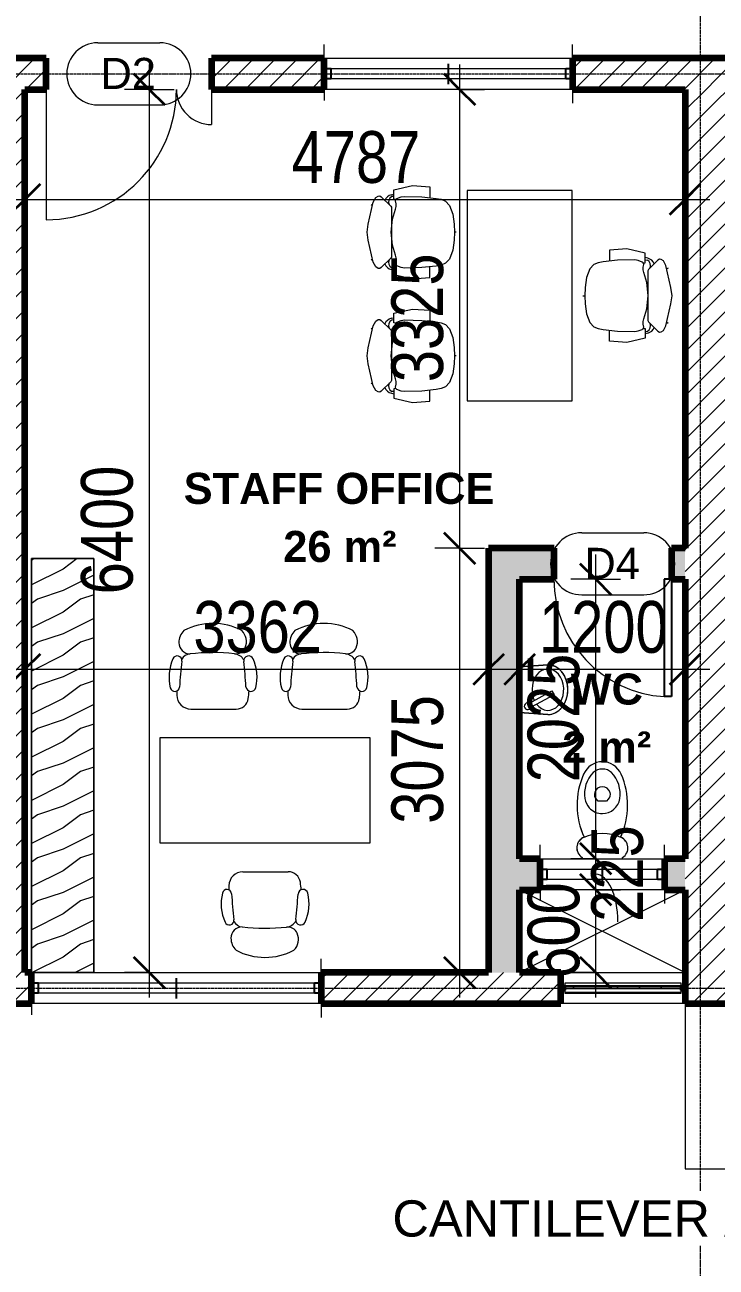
# Model space of a CAD drawing. Header units: millimetres. Extents: x -35190 to 411743, y -233114 to 23872.
# Drawn here: x -5588 to -576, y -10775 to -1773 of the extents above; entities that cross this region are included whole.
import ezdxf

# ---------------------------------------------------------------- set-up
doc = ezdxf.new("R2010")
doc.units = ezdxf.units.MM
for name, pattern in [('Dash', [6.35, 3.175, -3.175]), ('Grid Line', [22.225, 12.7, -3.175, 3.175, -3.175]), ('Hidden', [7.14375, 4.7625, -2.38125])]:
    doc.linetypes.add(name, pattern=pattern)
for name, color, linetype, lineweight in [('A-ANNO-DIMS', 211, 'Continuous', 9), ('A-ANNO-DIMS-75', 211, 'Continuous', 9), ('A-AREA-IDEN', 2, 'Continuous', 9), ('A-DETL-GENF', 92, 'Continuous', 18), ('A-DETL-HDLN', 90, 'Dash', 18), ('A-DETL-THIN', 151, 'Continuous', 18), ('A-DOOR', 31, 'Continuous', 18), ('A-DOOR-IDEN', 31, 'Continuous', 9), ('A-GENM', 13, 'Continuous', 18), ('A-GLAZ', 151, 'Continuous', 18), ('A-GLAZ-CURT', 52, 'Continuous', 18), ('A-GLAZ-CWMG', 51, 'Continuous', 18), ('A-WALL', 113, 'Continuous', 18), ('A-WALL-PATT', 111, 'Continuous', 18), ('G-ANNO-TEXT', 231, 'Continuous', 9), ('I-FURN', 30, 'Continuous', 18), ('P-SANR-FIXT', 6, 'Continuous', 18), ('S-GRID', 1, 'Continuous', 9)]:
    doc.layers.add(name, color=color, linetype=linetype, lineweight=lineweight)
doc.styles.add('Arial_10', font='arial.ttf', dxfattribs={"height": 225})
doc.styles.add('Arial_3', font='arial.ttf', dxfattribs={"width": 0.8, "height": 375})
doc.styles.add('Arial_7', font='arial.ttf', dxfattribs={"height": 262.5})
doc.styles.add('Arial_B', font='arialbd.ttf', dxfattribs={"height": 225})
doc.dimstyles.new('main_4_5mm', dxfattribs={"dimscale": 304.8, "dimtxt": 382.597275, "dimasz": 0.738189, "dimexe": 0.590551, "dimexo": 0.0625, "dimgap": 0.024606, "dimtad": 1, "dimdec": 0, "dimzin": 0, "dimdsep": 46, "dimtxsty": 'Arial_3', "dimblk1": 'OBLIQUE', "dimblk2": 'OBLIQUE', "dimsah": 1, "dimcen": 0.09, "dimdle": 0.590551, "dimazin": 0, "dimtfac": 1, "dimtdec": 4, "dimtix": 1, "dimtmove": 0, "dimatfit": 3, "dimfxl": 0.590551, "dimfxlon": 1, "dimtvp": 1, "dimtolj": 1, "dimtzin": 0, "dimarcsym": 2})
doc.dimstyles.new('main_4_5mm_1', dxfattribs={"dimscale": 304.8, "dimtxt": 382.597275, "dimasz": 0.738189, "dimexe": 0.590551, "dimexo": 0.0625, "dimgap": 0.024606, "dimtad": 1, "dimdec": 0, "dimzin": 0, "dimdsep": 46, "dimtxsty": 'Arial_3', "dimblk1": 'OBLIQUE', "dimblk2": 'OBLIQUE', "dimsah": 1, "dimcen": 0.09, "dimdle": 0.590551, "dimazin": 0, "dimtfac": 1, "dimtdec": 4, "dimtix": 1, "dimtmove": 1, "dimatfit": 3, "dimfxl": 0.590551, "dimfxlon": 1, "dimtvp": 1, "dimtolj": 1, "dimtzin": 0, "dimarcsym": 2})
doc.dimstyles.new('main_4_5mm_2', dxfattribs={"dimscale": 304.8, "dimtxt": 382.597275, "dimasz": 0.738189, "dimexe": 0.590551, "dimexo": 0.0625, "dimgap": 0.024606, "dimtad": 1, "dimdec": 0, "dimzin": 0, "dimdsep": 46, "dimtxsty": 'Arial_3', "dimblk1": 'OBLIQUE', "dimblk2": 'OBLIQUE', "dimsah": 1, "dimcen": 0.09, "dimdle": 0.590551, "dimazin": 0, "dimtfac": 1, "dimtdec": 4, "dimtix": 1, "dimtmove": 0, "dimatfit": 3, "dimfxl": 0.590551, "dimfxlon": 1, "dimtvp": 1, "dimtolj": 1, "dimtzin": 0, "dimarcsym": 2})
pattern_1 = [(45, (0, 0), (-79.5495, 79.5495), [])]

# ---------------------------------------------------------------- blocks, each defined once
blk = doc.blocks.new('Double - Offset 1 - 1200 x 2100mm Sgl Swing-501791-GROUND FLOOR')
at = {"layer": 'A-DOOR'}
for p, q in [((834, 112.5), (834, 1057)), ((-366, 112.5), (-366, 368))]:
    blk.add_line(p, q, dxfattribs=at)
for centre, radius, start, end in [((834, 112.5), 944.5, 90, 180), ((-366, 112.5), 255.5, 360, 90)]:
    blk.add_arc(centre, radius, start, end, dxfattribs=at)
blk = doc.blocks.new('Sliding - 2L - SL1_8 X 1_5-424376-GROUND FLOOR')
at = {"layer": 'A-GLAZ'}
for p, q in [((-573.8, 112.5), (-573.8, 212.5)), ((1226.2, 112.5), (1226.2, 212.5)), ((1176.2, 35), (-523.8, 35)), ((-523.8, -35), (1176.2, -35)), ((-573.8, -112.5), (-573.8, -192.5)), ((1226.2, -112.5), (1226.2, -212.5))]:
    blk.add_line(p, q, dxfattribs=at)
at = {"layer": 'A-GLAZ', "lineweight": 25}
for p, q in [((-523.8, 35), (-573.8, 35)), ((-523.8, -35), (-523.8, 35)), ((326.2, -75), (326.2, 72.5)), ((1226.2, 35), (1176.2, 35)), ((1176.2, -35), (1176.2, 35)), ((-573.8, -35), (-523.8, -35)), ((1176.2, -35), (1226.2, -35))]:
    blk.add_line(p, q, dxfattribs=at)
blk = doc.blocks.new('Sliding - 2L - SL2_1 X 1_8-V2-GROUND FLOOR')
at = {"layer": 'A-GLAZ'}
for p, q in [((1376.2, 112.5), (1376.2, 212.5)), ((1326.2, 35), (-673.8, 35)), ((-673.8, -35), (1326.2, -35)), ((-723.8, -112.5), (-723.8, -192.5)), ((1376.2, -112.5), (1376.2, -212.5))]:
    blk.add_line(p, q, dxfattribs=at)
at = {"layer": 'A-GLAZ', "lineweight": 25}
for p, q in [((-673.8, 35), (-723.8, 35)), ((-673.8, -35), (-673.8, 35)), ((326.2, -75), (326.2, 72.5)), ((1376.2, 35), (1326.2, 35)), ((1326.2, -35), (1326.2, 35)), ((-723.8, -35), (-673.8, -35)), ((1326.2, -35), (1376.2, -35))]:
    blk.add_line(p, q, dxfattribs=at)
blk = doc.blocks.new('WC Dis w Cistern _7_ - 540 x 360mm-515151-GROUND FLOOR')
at = {"layer": 'P-SANR-FIXT'}
for p, q in [((-146.9, 0), (-146.9, -8.9)), ((-146.9, 0), (-146.9, -8.9)), ((146.9, -8.9), (146.9, 0)), ((146.9, -8.9), (146.9, 0)), ((-43.1, -430.6), (-30.8, -418.2)), ((-30.8, -418.2), (30.8, -418.2)), ((30.8, -418.2), (43.1, -430.6))]:
    blk.add_line(p, q, dxfattribs=at)
for centre, radius, start, end in [((-102.8, -78.7), 82.5, 122.27446, 248.81924), ((-102.8, -78.7), 82.5, 122.27446, 246.87823), ((102.8, -78.7), 82.5, 291.18076, 57.72554), ((102.8, -78.7), 82.5, 293.12177, 57.72554), ((375, -388.2), 558.4, 155.35449, 203.79689), ((375, -388.2), 558.4, 155.39027, 203.79689), ((0, 162.1), 344.3, 246.87823, 293.12177), ((-375, -388.2), 558.4, 336.20311, 24.64551), ((-375, -388.2), 558.4, 336.20311, 24.60973), ((0, -455.9), 128.2, 89.99847, 170.90608), ((0, -455.9), 128.2, 42.44528, 90.00153), ((90.5, -470.4), 219.9, 170.90608, 224.39736), ((-7.8, -465.9), 50, 135, 197.18646), ((7.8, -465.9), 50, 342.81705, 45), ((-90.5, -470.4), 219.9, 315.60264, 9.09392), ((0, -455.9), 128.2, 9.09392, 42.44528), ((0, -463.5), 58.1, 197.18646, 342.81705), ((1.4, -553), 150, 203.79689, 269.46886), ((1.4, -553), 150, 203.79689, 269.46886), ((-8.3, -567.1), 81.6, 224.39736, 275.83548), ((-1.4, -553), 150, 270.53114, 336.20311), ((-1.4, -553), 150, 270.53114, 336.20311), ((8.3, -567.1), 81.6, 264.16452, 315.60264)]:
    blk.add_arc(centre, radius, start, end, dxfattribs=at)
blk = doc.blocks.new('Basin - Small - Basin - Small-546006-GROUND FLOOR')
at = {"layer": 'P-SANR-FIXT'}
for p, q in [((-180, 205), (-165, 0)), ((-165, 0), (-180, 205)), ((7.1, 233.3), (37.7, 250.3)), ((97.3, 70.6), (7.1, 233.3)), ((37.7, 250.3), (126.8, 83)), ((165, 0), (180, 205)), ((180, 205), (165, 0))]:
    blk.add_line(p, q, dxfattribs=at)
for start, end in [(28, 208), (208, 28)]:
    blk.add_arc((119.5, 59), 25, start, end, dxfattribs=at)
for major_axis, ratio, start_param, end_param in [((-180, 0), 0.805556, 3.141593, 6.283185), ((150, 0), 0.766667, 5.476019, 11.537553)]:
    blk.add_ellipse((0, 205), major_axis=major_axis, ratio=ratio, start_param=start_param, end_param=end_param, dxfattribs=at)
blk.add_open_spline([(180, 205), (180, 210.5), (179.2, 221.4), (175.9, 237.3), (171.2, 250.4), (166.4, 260.6), (162.3, 267.9), (157.6, 275.1), (152.5, 282.2), (146.8, 289), (140.8, 295.5), (134.3, 301.6), (127.3, 307.6), (120, 313.2), (112.3, 318.4), (104.3, 323.3), (95.8, 327.8), (87.1, 332), (78.1, 335.7), (69, 339), (59.5, 341.9), (49.8, 344.4), (40.1, 346.4), (30.2, 348), (20.2, 349.2), (10.1, 349.8), (0, 350.1), (-10.1, 349.8), (-20.2, 349.2), (-30.2, 348), (-41.7, 346.2), (-54.7, 343.3), (-69, 339.1), (-82.7, 334), (-95.9, 327.9), (-108.4, 321), (-120, 313.3), (-131, 304.7), (-140.9, 295.5), (-149.8, 285.7), (-157.8, 275.2), (-164.5, 264.3), (-170.1, 252.9), (-174.5, 241.2), (-178.7, 225.5), (-180, 213.3), (-180, 205)], degree=3, knots=[0, 0, 0, 0, 0.035714, 0.071429, 0.107143, 0.125, 0.142857, 0.160714, 0.178571, 0.196429, 0.214286, 0.232143, 0.25, 0.267857, 0.285714, 0.303571, 0.321429, 0.339286, 0.357143, 0.375, 0.392857, 0.410714, 0.428571, 0.446429, 0.464286, 0.482143, 0.5, 0.517857, 0.535714, 0.553571, 0.571429, 0.598214, 0.625, 0.651786, 0.678571, 0.705357, 0.732143, 0.758929, 0.785714, 0.8125, 0.839286, 0.866071, 0.892857, 0.919643, 0.946429, 1, 1, 1, 1], dxfattribs=at)
blk = doc.blocks.new('Steelcase Turnstone - A La Carte - Seating - Task Chair - Modified Round Back-554156-GROUND FLOOR')
at = {"layer": 'I-FURN'}
blk.add_line((160.9, 9.5), (-167.8, 9.5), dxfattribs=at)
for centre, radius, start, end in [((-131, 498.9), 111, 134.66463, 203.63089), ((1, 177.6), 451.9, 62.31577, 117.68423), ((125.9, 490.6), 121.9, 360, 45.71904), ((-164, 484.5), 75, 203.63089, 276.36911), ((166.5, 490.6), 81.3, 270, 360), ((12.8, 240.6), 331.6, 156.40012, 193.17067), ((-258.2, 358.9), 36, 353.25983, 156.40012), ((-145.8, 321.6), 88.9, 96.36911, 150.17907), ((2.4, -1005.8), 1424.6, 83.38651, 96.36911), ((157, 327.3), 82.5, 31.59857, 83.38651), ((259.7, 361), 33.8, 23.84922, 186.92811), ((-12.8, 240.6), 331.6, 346.54131, 23.84922), ((2857.8, -9.3), 3101.7, 173.25983, 176.66454), ((-2893.1, -22.1), 3142.2, 3.48976, 6.92811), ((-274.9, 173.3), 36.2, 193.17067, 356.66454), ((315.7, 170.1), 577.7, 183.01685, 188.43094), ((160.9, 111.1), 101.6, 270, 359.91362), ((276.9, 171.2), 33.7, 183.48976, 346.54131), ((-922.3, 112.8), 1184.9, 359.91362, 1.35994), ((-167.8, 98.4), 88.9, 188.43094, 270)]:
    blk.add_arc(centre, radius, start, end, dxfattribs=at)
blk = doc.blocks.new('HermanMiller_Seating_Aeron_WorkChair_9870 - Armpad_PostureFit_Graphite-563193-GROUND FLOOR')
at = {"layer": 'A-GENM'}
for p, q in [((-58.3, 297.5), (-217.5, 260.6)), ((-200.5, 276), (-193.4, 266.2)), ((0, 305.6), (-58.3, 297.5)), ((58.3, 297.5), (0, 305.6)), ((217.5, 260.6), (58.3, 297.5)), ((200.5, 276), (193.4, 266.2)), ((-262.1, 226.1), (-263.5, 214.3)), ((-263.5, 214.3), (-256.4, 203.2)), ((-251.5, 242.1), (-262.1, 226.1)), ((-256.4, 203.2), (-188.8, 133.9)), ((-217.5, 260.6), (-251.5, 242.1)), ((188.8, 133.9), (256.4, 203.2)), ((251.5, 242.1), (217.5, 260.6)), ((262.1, 226.1), (251.5, 242.1)), ((256.4, 203.2), (263.5, 214.3)), ((263.5, 214.3), (262.1, 226.1)), ((-237.3, 96.8), (-243.9, 89.3)), ((-227, 100), (-237.3, 96.8)), ((-205.6, 96), (-227, 100)), ((-186.5, 95.2), (-205.6, 96)), ((-188.8, 133.9), (-180.5, 129.4)), ((-167.5, 100), (-186.5, 95.2)), ((-180.5, 129.4), (180.5, 129.4)), ((-94.5, 122.2), (-167.5, 100)), ((0, 131.8), (-94.5, 122.2)), ((-94, 129.4), (-89.2, 122.8)), ((94.5, 122.2), (0, 131.8)), ((94, 129.4), (89.2, 122.8)), ((167.5, 100), (94.5, 122.2)), ((186.5, 95.2), (167.5, 100)), ((180.5, 129.4), (188.8, 133.9)), ((205.6, 96), (186.5, 95.2)), ((227, 100), (205.6, 96)), ((237.3, 96.8), (227, 100)), ((243.9, 89.3), (237.3, 96.8)), ((-255.6, 59.3), (-259.6, 35.7)), ((-259.6, 35.7), (-256.4, -91.3)), ((-243.9, 89.3), (-255.6, 59.3)), ((255.6, 59.3), (243.9, 89.3)), ((259.6, 35.7), (255.6, 59.3)), ((256.4, -91.3), (259.6, 35.7)), ((-256.4, -91.3), (-245.3, -194.5)), ((245.3, -194.5), (256.4, -91.3)), ((-245.3, -194.5), (-238.1, -231)), ((-238.1, -231), (-225.4, -262.7)), ((-225.4, -262.7), (-194.5, -291.3)), ((194.5, -291.3), (225.4, -262.7)), ((225.4, -262.7), (238.1, -231)), ((238.1, -231), (245.3, -194.5)), ((-194.5, -291.3), (-131, -315)), ((-131, -315), (-58.7, -325.4)), ((-58.7, -325.4), (0, -327.8)), ((0, -327.8), (58.7, -325.4)), ((0, -341.2), (0, -327.8)), ((58.7, -325.4), (131, -315)), ((131, -315), (194.5, -291.3))]:
    blk.add_line(p, q, dxfattribs=at)
at = {"layer": 'I-FURN'}
for p, q in [((-307.4, 111.1), (-338.2, -22.6)), ((-275.7, 111.1), (-307.4, 111.1)), ((-271.1, 129.3), (-275.7, 111.1)), ((-259.3, 111.1), (-275.7, 111.1)), ((-259.3, 111.1), (-258.3, 127.5)), ((-238.9, 111.1), (-259.3, 111.1)), ((-236.7, 97), (-238.9, 111.1)), ((236.7, 97), (238.9, 111.1)), ((238.9, 111.1), (259.3, 111.1)), ((259.3, 111.1), (258.3, 127.5)), ((259.3, 111.1), (275.7, 111.1)), ((271.1, 129.3), (275.7, 111.1)), ((275.7, 111.1), (307.4, 111.1)), ((307.4, 111.1), (338.2, -22.6)), ((-338.2, -22.6), (-329.3, -149.3)), ((338.2, -22.6), (329.3, -149.3)), ((-329.3, -149.3), (-250.1, -149.3)), ((329.3, -149.3), (250.1, -149.3))]:
    blk.add_line(p, q, dxfattribs=at)
for centre, radius, start, end in [((-204.1, 112.5), 69.2, 112.21227, 165.8955), ((-218.6, 103), 46.6, 66.03227, 148.26524), ((218.6, 103), 46.6, 31.73476, 113.96773), ((204.1, 112.5), 69.2, 14.1045, 67.78773)]:
    blk.add_arc(centre, radius, start, end, dxfattribs=at)
blk = doc.blocks.new('M_Desk - 1525 x 762mm-99774-GROUND FLOOR')
at = {"layer": 'I-FURN'}
for p, q in [((1524.5, 762), (-0.5, 762)), ((-0.5, 762), (-0.5, 0)), ((1524.5, 0), (1524.5, 762)), ((-0.5, 0), (1524.5, 0))]:
    blk.add_line(p, q, dxfattribs=at)
blk = doc.blocks.new('Steelcase Turnstone - A La Carte - Seating - Task Chair - Modified Round Back-563677-GROUND FLOOR')
at = {"layer": 'I-FURN'}
blk.add_line((160.9, -9.5), (-167.8, -9.5), dxfattribs=at)
for centre, radius, start, end in [((315.7, -170.1), 577.7, 171.56906, 176.98315), ((-167.8, -98.4), 88.9, 90, 171.56906), ((160.9, -111.1), 101.6, 0.08638, 90), ((12.8, -240.6), 331.6, 166.82933, 203.59988), ((-274.9, -173.3), 36.2, 3.33546, 166.82933), ((2857.8, 9.3), 3101.7, 183.33546, 186.74017), ((-2893.1, 22.1), 3142.2, 353.07189, 356.51024), ((276.9, -171.2), 33.7, 13.45869, 176.51024), ((-922.3, -112.8), 1184.9, 358.64006, 0.08638), ((-12.8, -240.6), 331.6, 336.15078, 13.45869), ((-258.2, -358.9), 36, 203.59988, 6.74017), ((259.7, -361), 33.8, 173.07189, 336.15078), ((-164, -484.5), 75, 83.63089, 156.36911), ((-145.8, -321.6), 88.9, 209.82093, 263.63089), ((2.4, 1005.8), 1424.6, 263.63089, 276.61349), ((157, -327.3), 82.5, 276.61349, 328.40143), ((166.5, -490.6), 81.3, 0, 90), ((-131, -498.9), 111, 156.36911, 225.33537), ((125.9, -490.6), 121.9, 314.28096, 0), ((1, -177.6), 451.9, 242.31577, 297.68423)]:
    blk.add_arc(centre, radius, start, end, dxfattribs=at)
blk = doc.blocks.new('HermanMiller_Seating_Aeron_WorkChair_9870 - Armpad_PostureFit_Graphite-563830-GROUND FLOOR')
at = {"layer": 'A-GENM'}
for p, q in [((-225.4, 262.7), (-194.5, 291.3)), ((-194.5, 291.3), (-131, 315)), ((-131, 315), (-58.7, 325.4)), ((-58.7, 325.4), (0, 327.8)), ((0, 341.2), (0, 327.8)), ((0, 327.8), (58.7, 325.4)), ((58.7, 325.4), (131, 315)), ((131, 315), (194.5, 291.3)), ((194.5, 291.3), (225.4, 262.7)), ((-256.4, 91.3), (-245.3, 194.5)), ((-245.3, 194.5), (-238.1, 231)), ((-238.1, 231), (-225.4, 262.7)), ((225.4, 262.7), (238.1, 231)), ((238.1, 231), (245.3, 194.5)), ((245.3, 194.5), (256.4, 91.3)), ((-259.6, -35.7), (-256.4, 91.3)), ((256.4, 91.3), (259.6, -35.7)), ((-255.6, -59.3), (-259.6, -35.7)), ((-243.9, -89.3), (-255.6, -59.3)), ((-237.3, -96.8), (-243.9, -89.3)), ((243.9, -89.3), (237.3, -96.8)), ((255.6, -59.3), (243.9, -89.3)), ((259.6, -35.7), (255.6, -59.3)), ((-256.4, -203.2), (-188.8, -133.9)), ((-227, -100), (-237.3, -96.8)), ((-205.6, -96), (-227, -100)), ((-186.5, -95.2), (-205.6, -96)), ((-188.8, -133.9), (-180.5, -129.4)), ((-167.5, -100), (-186.5, -95.2)), ((-180.5, -129.4), (180.5, -129.4)), ((-94.5, -122.2), (-167.5, -100)), ((0, -131.8), (-94.5, -122.2)), ((-94, -129.4), (-89.2, -122.8)), ((94.5, -122.2), (0, -131.8)), ((94, -129.4), (89.2, -122.8)), ((167.5, -100), (94.5, -122.2)), ((186.5, -95.2), (167.5, -100)), ((180.5, -129.4), (188.8, -133.9)), ((205.6, -96), (186.5, -95.2)), ((188.8, -133.9), (256.4, -203.2)), ((227, -100), (205.6, -96)), ((237.3, -96.8), (227, -100)), ((-263.5, -214.3), (-256.4, -203.2)), ((-262.1, -226.1), (-263.5, -214.3)), ((-251.5, -242.1), (-262.1, -226.1)), ((-217.5, -260.6), (-251.5, -242.1)), ((-58.3, -297.5), (-217.5, -260.6)), ((-200.5, -276), (-193.4, -266.2)), ((217.5, -260.6), (58.3, -297.5)), ((200.5, -276), (193.4, -266.2)), ((251.5, -242.1), (217.5, -260.6)), ((262.1, -226.1), (251.5, -242.1)), ((256.4, -203.2), (263.5, -214.3)), ((263.5, -214.3), (262.1, -226.1)), ((0, -305.6), (-58.3, -297.5)), ((58.3, -297.5), (0, -305.6))]:
    blk.add_line(p, q, dxfattribs=at)
at = {"layer": 'I-FURN'}
for p, q in [((-338.2, 22.6), (-329.3, 149.3)), ((-329.3, 149.3), (-250.1, 149.3)), ((329.3, 149.3), (250.1, 149.3)), ((338.2, 22.6), (329.3, 149.3)), ((-307.4, -111.1), (-338.2, 22.6)), ((307.4, -111.1), (338.2, 22.6)), ((-275.7, -111.1), (-307.4, -111.1)), ((-271.1, -129.3), (-275.7, -111.1)), ((-259.3, -111.1), (-275.7, -111.1)), ((-259.3, -111.1), (-258.3, -127.5)), ((-238.9, -111.1), (-259.3, -111.1)), ((-236.7, -97), (-238.9, -111.1)), ((236.7, -97), (238.9, -111.1)), ((238.9, -111.1), (259.3, -111.1)), ((259.3, -111.1), (258.3, -127.5)), ((259.3, -111.1), (275.7, -111.1)), ((271.1, -129.3), (275.7, -111.1)), ((275.7, -111.1), (307.4, -111.1))]:
    blk.add_line(p, q, dxfattribs=at)
for centre, radius, start, end in [((-204.1, -112.5), 69.2, 194.1045, 247.78773), ((-218.6, -103), 46.6, 211.73476, 293.96773), ((218.6, -103), 46.6, 246.03227, 328.26524), ((204.1, -112.5), 69.2, 292.21227, 345.8955)]:
    blk.add_arc(centre, radius, start, end, dxfattribs=at)
blk = doc.blocks.new('M_Single-Flush - 850 x 2100mm-V20-GROUND FLOOR')
at = {"layer": 'A-DOOR', "lineweight": 25}
for p, q in [((374, -112.5), (374, -962.7)), ((425, -112.5), (374, -112.5)), ((425, -112.5), (425, -962.7)), ((425, -962.7), (374, -962.7))]:
    blk.add_line(p, q, dxfattribs=at)
at = {"layer": 'A-DOOR'}
blk.add_arc((425, -112.5), 851.7, 180, 266.56703, dxfattribs=at)
blk = doc.blocks.new('grill panel - grill panel-695636-GROUND FLOOR')
at = {"layer": 'A-GLAZ-CURT'}
for p, q in [((-420, -32.3), (-420, -15)), ((-420, -39.4), (-420, -32.3)), ((420, -32.3), (-420, -32.3)), ((420, -39.4), (-420, -39.4)), ((420, -15), (420, -32.3)), ((420, -32.3), (420, -39.4))]:
    blk.add_line(p, q, dxfattribs=at)
blk = doc.blocks.new('grill panel - grill panel-V28-GROUND FLOOR')
at = {"layer": 'A-GLAZ-CURT'}
h = blk.add_hatch(dxfattribs=at)
h.set_pattern_fill('FP_21', color=256, style=0, pattern_type=2)
h.set_pattern_definition([(45, (1251.1, 8752.82), (-79.5495, 79.5495), [])])
h.paths.add_polyline_path([(420, 0.4), (420, 14.6), (-420, 14.6), (-420, 0.4), (298.3, 0.4)])
for p, q in [((-420, 15), (-420, 39.4)), ((-420, 39.4), (420, 39.4)), ((420, 39.4), (420, 15))]:
    blk.add_line(p, q, dxfattribs=at)
at = {"layer": 'A-GLAZ-CURT', "lineweight": 25}
for p, q in [((-420, 14.6), (-420, 0.4)), ((420, 14.6), (-420, 14.6)), ((-420, 0.4), (420, 0.4)), ((420, 0.4), (420, 14.6))]:
    blk.add_line(p, q, dxfattribs=at)
blk = doc.blocks.new('Rectangular Mullion - 30mm Square-V29-GROUND FLOOR')
at = {"layer": 'A-GLAZ-CWMG'}
h = blk.add_hatch(dxfattribs=at)
h.set_pattern_fill('FP_22', color=256, style=0, pattern_type=2)
h.set_pattern_definition([(315, (801.1, -8752.82), (79.5495, 79.5495), [])])
h.paths.add_polyline_path([(0, 15), (0, -15), (-30, -15), (-30, 15)])
at = {"layer": 'A-GLAZ-CWMG', "lineweight": 35}
for p, q in [((-30, 15), (0, 15)), ((-30, -14.6), (-30, 15)), ((0, 15), (0, -15)), ((0, -15), (-30, -15))]:
    blk.add_line(p, q, dxfattribs=at)
blk = doc.blocks.new('Rectangular Mullion - 30mm Square-V30-GROUND FLOOR')
at = {"layer": 'A-GLAZ-CWMG', "lineweight": 35}
for p, q in [((0, 15), (-30, 15)), ((-30, 15), (-30, -14.6)), ((0, -15), (0, 15)), ((-30, -15), (0, -15))]:
    blk.add_line(p, q, dxfattribs=at)
blk = doc.blocks.new('Sliding - 2L - SL_6-674563-GROUND FLOOR')
at = {"layer": 'A-GLAZ'}
for p, q in [((-123.8, 112.5), (-123.8, 212.5)), ((776.2, 112.5), (776.2, 212.5)), ((726.2, 35), (-73.8, 35)), ((-73.8, -35), (726.2, -35)), ((-123.8, -112.5), (-123.8, -192.5)), ((776.2, -112.5), (776.2, -212.5))]:
    blk.add_line(p, q, dxfattribs=at)
at = {"layer": 'A-GLAZ', "lineweight": 25}
for p, q in [((-73.8, 35), (-123.8, 35)), ((-73.8, -35), (-73.8, 35)), ((326.2, -75), (326.2, 72.5)), ((776.2, 35), (726.2, 35)), ((726.2, -35), (726.2, 35)), ((-123.8, -35), (-73.8, -35)), ((726.2, -35), (776.2, -35))]:
    blk.add_line(p, q, dxfattribs=at)
blk = doc.blocks.new('DIMBLOCK36-GROUND FLOOR')
at = {"layer": 'A-ANNO-DIMS-75', "transparency": 16777216}
for p, q in [((-5588.1, -3037.4), (-5588.1, -2857.4)), ((-801.1, -3037.4), (-801.1, -2857.4)), ((-5768.1, -3037.4), (-621.1, -3037.4)), ((-5588.1, -3037.4), (-5588.1, -3217.4)), ((-801.1, -3037.4), (-801.1, -3217.4))]:
    blk.add_line(p, q, dxfattribs=at)
at = {"layer": 'A-ANNO-DIMS-75', "lineweight": 35, "transparency": 16777216}
for p, q in [((-5588.1, -3037.4), (-5475.6, -2924.9)), ((-801.1, -3037.4), (-688.6, -2924.9)), ((-5588.1, -3037.4), (-5700.6, -3149.9)), ((-801.1, -3037.4), (-913.6, -3149.9))]:
    blk.add_line(p, q, dxfattribs=at)
at = {"layer": 'A-ANNO-DIMS-75', "color": 0, "transparency": 16777216, "insert": (-3653.7, -2543.1), "char_height": 375, "width": 1101.88, "attachment_point": 1, "line_spacing_factor": 0.941778, "style": 'Arial_3'}
blk.add_mtext('4787', dxfattribs=at)
blk = doc.blocks.new('_Oblique')
at = {"color": 0, "linetype": 'ByBlock', "lineweight": -2}
blk.add_line((-0.5, -0.5), (0.5, 0.5), dxfattribs=at)
blk = doc.blocks.new('DIMBLOCK39-GROUND FLOOR')
at = {"layer": 'A-ANNO-DIMS-75', "transparency": 16777216}
for p, q in [((-4686.3, -2060.3), (-4686.3, -8820.3)), ((-4686.3, -2240.3), (-4866.3, -2240.3)), ((-4686.3, -2240.3), (-4506.3, -2240.3)), ((-4686.3, -8640.3), (-4866.3, -8640.3)), ((-4686.3, -8640.3), (-4506.3, -8640.3))]:
    blk.add_line(p, q, dxfattribs=at)
at = {"layer": 'A-ANNO-DIMS-75', "lineweight": 35, "transparency": 16777216}
for p, q in [((-4686.3, -2240.3), (-4798.8, -2127.8)), ((-4686.3, -2240.3), (-4573.8, -2352.8)), ((-4686.3, -8640.3), (-4798.8, -8527.8)), ((-4686.3, -8640.3), (-4573.8, -8752.8))]:
    blk.add_line(p, q, dxfattribs=at)
at = {"layer": 'A-ANNO-DIMS-75', "color": 0, "transparency": 16777216, "insert": (-5180.7, -5899.4), "char_height": 375, "width": 1101.88, "attachment_point": 1, "rotation": 90, "line_spacing_factor": 0.941778, "style": 'Arial_3'}
blk.add_mtext('6400', dxfattribs=at)
blk = doc.blocks.new('DIMBLOCK112-GROUND FLOOR')
at = {"layer": 'A-ANNO-DIMS-75', "transparency": 16777216}
for p, q in [((-2436.4, -2060.3), (-2436.4, -5565.3)), ((-2436.4, -2240.3), (-2616.4, -2240.3)), ((-2436.4, -2240.3), (-2256.4, -2240.3)), ((-2436.4, -5565.3), (-2616.4, -5565.3)), ((-2436.4, -5565.3), (-2256.4, -5565.3))]:
    blk.add_line(p, q, dxfattribs=at)
at = {"layer": 'A-ANNO-DIMS-75', "lineweight": 35, "transparency": 16777216}
for p, q in [((-2436.4, -2240.3), (-2548.9, -2127.8)), ((-2436.4, -2240.3), (-2323.9, -2352.8)), ((-2436.4, -5565.3), (-2548.9, -5452.8)), ((-2436.4, -5565.3), (-2323.9, -5677.8))]:
    blk.add_line(p, q, dxfattribs=at)
at = {"layer": 'A-ANNO-DIMS-75', "color": 0, "transparency": 16777216, "insert": (-2930.7, -4361.9), "char_height": 375, "width": 1101.88, "attachment_point": 1, "rotation": 90, "line_spacing_factor": 0.941778, "style": 'Arial_3'}
blk.add_mtext('3325', dxfattribs=at)
blk = doc.blocks.new('DIMBLOCK113-GROUND FLOOR')
at = {"layer": 'A-ANNO-DIMS-75', "lineweight": 35, "transparency": 16777216}
for p, q in [((-2436.4, -5565.3), (-2548.9, -5452.8)), ((-2436.4, -5565.3), (-2323.9, -5677.8)), ((-2436.4, -8640.3), (-2548.9, -8527.8)), ((-2436.4, -8640.3), (-2323.9, -8752.8))]:
    blk.add_line(p, q, dxfattribs=at)
at = {"layer": 'A-ANNO-DIMS-75', "transparency": 16777216}
for p, q in [((-2436.4, -5565.3), (-2616.4, -5565.3)), ((-2436.4, -5565.3), (-2436.4, -8820.3)), ((-2436.4, -5565.3), (-2256.4, -5565.3)), ((-2436.4, -8640.3), (-2616.4, -8640.3)), ((-2436.4, -8640.3), (-2256.4, -8640.3))]:
    blk.add_line(p, q, dxfattribs=at)
at = {"layer": 'A-ANNO-DIMS-75', "color": 0, "transparency": 16777216, "insert": (-2930.7, -7561.9), "char_height": 375, "width": 1101.88, "attachment_point": 1, "rotation": 90, "line_spacing_factor": 0.941778, "style": 'Arial_3'}
blk.add_mtext('3075', dxfattribs=at)
blk = doc.blocks.new('DIMBLOCK114-GROUND FLOOR')
at = {"layer": 'A-ANNO-DIMS-75', "transparency": 16777216}
for p, q in [((-2001.1, -6442.2), (-2001.1, -6262.2)), ((-801.1, -6442.2), (-801.1, -6262.2)), ((-2181.1, -6442.2), (-621.1, -6442.2)), ((-2001.1, -6442.2), (-2001.1, -6622.2)), ((-801.1, -6442.2), (-801.1, -6622.2))]:
    blk.add_line(p, q, dxfattribs=at)
at = {"layer": 'A-ANNO-DIMS-75', "lineweight": 35, "transparency": 16777216}
for p, q in [((-2001.1, -6442.2), (-1888.6, -6329.7)), ((-801.1, -6442.2), (-688.6, -6329.7)), ((-2001.1, -6442.2), (-2113.6, -6554.7)), ((-801.1, -6442.2), (-913.6, -6554.7))]:
    blk.add_line(p, q, dxfattribs=at)
at = {"layer": 'A-ANNO-DIMS-75', "color": 0, "transparency": 16777216, "insert": (-1860.2, -5947.8), "char_height": 375, "width": 1101.88, "attachment_point": 1, "line_spacing_factor": 0.941778, "style": 'Arial_3'}
blk.add_mtext('1200', dxfattribs=at)
blk = doc.blocks.new('DIMBLOCK115-GROUND FLOOR')
at = {"layer": 'A-ANNO-DIMS-75', "transparency": 16777216}
for p, q in [((-5588.1, -6442.2), (-5588.1, -6262.2)), ((-2226.1, -6442.2), (-2226.1, -6262.2)), ((-5768.1, -6442.2), (-2046.1, -6442.2)), ((-5588.1, -6442.2), (-5588.1, -6622.2)), ((-2226.1, -6442.2), (-2226.1, -6622.2))]:
    blk.add_line(p, q, dxfattribs=at)
at = {"layer": 'A-ANNO-DIMS-75', "lineweight": 35, "transparency": 16777216}
for p, q in [((-5588.1, -6442.2), (-5475.6, -6329.7)), ((-2226.1, -6442.2), (-2113.6, -6329.7)), ((-5588.1, -6442.2), (-5700.6, -6554.7)), ((-2226.1, -6442.2), (-2338.6, -6554.7))]:
    blk.add_line(p, q, dxfattribs=at)
at = {"layer": 'A-ANNO-DIMS-75', "color": 0, "transparency": 16777216, "insert": (-4366.2, -5947.8), "char_height": 375, "width": 1101.88, "attachment_point": 1, "line_spacing_factor": 0.941778, "style": 'Arial_3'}
blk.add_mtext('3362', dxfattribs=at)
blk = doc.blocks.new('DIMBLOCK348-GROUND FLOOR')
at = {"layer": 'A-ANNO-DIMS-75', "lineweight": 35, "transparency": 16777216}
for p, q in [((-1448.9, -8040.3), (-1561.4, -7927.8)), ((-1448.9, -8040.3), (-1336.4, -8152.8)), ((-1448.9, -8640.3), (-1561.4, -8527.8)), ((-1448.9, -8640.3), (-1336.4, -8752.8))]:
    blk.add_line(p, q, dxfattribs=at)
at = {"layer": 'A-ANNO-DIMS-75', "transparency": 16777216}
for p, q in [((-1448.9, -8040.3), (-1628.9, -8040.3)), ((-1448.9, -8820.3), (-1448.9, -8040.3)), ((-1448.9, -8040.3), (-1268.9, -8040.3)), ((-1448.9, -8640.3), (-1628.9, -8640.3)), ((-1448.9, -8640.3), (-1268.9, -8640.3))]:
    blk.add_line(p, q, dxfattribs=at)
at = {"layer": 'A-ANNO-DIMS-75', "color": 0, "transparency": 16777216, "insert": (-1943.3, -8684.7), "char_height": 375, "width": 826.41, "attachment_point": 1, "rotation": 90, "line_spacing_factor": 0.941778, "style": 'Arial_3'}
blk.add_mtext('600', dxfattribs=at)
blk = doc.blocks.new('DIMBLOCK349-GROUND FLOOR')
at = {"layer": 'A-ANNO-DIMS-75', "lineweight": 35, "transparency": 16777216}
for p, q in [((-1448.9, -7815.3), (-1561.4, -7702.8)), ((-1448.9, -7815.3), (-1336.4, -7927.8)), ((-1448.9, -8040.3), (-1561.4, -7927.8)), ((-1448.9, -8040.3), (-1336.4, -8152.8))]:
    blk.add_line(p, q, dxfattribs=at)
at = {"layer": 'A-ANNO-DIMS-75', "transparency": 16777216}
for p, q in [((-1448.9, -7815.3), (-1628.9, -7815.3)), ((-1448.9, -8040.3), (-1448.9, -7815.3)), ((-1448.9, -7815.3), (-1268.9, -7815.3)), ((-1448.9, -8040.3), (-1628.9, -8040.3)), ((-1448.9, -8040.3), (-1268.9, -8040.3))]:
    blk.add_line(p, q, dxfattribs=at)
blk.add_ellipse((-1448.9, -8272.2), major_axis=(0, 344.3), ratio=0.464163, start_param=4.712389, end_param=6.283185, dxfattribs=at)
at = {"layer": 'A-ANNO-DIMS-75', "color": 0, "transparency": 16777216, "insert": (-1481.6, -8272.2), "char_height": 375, "width": 826.41, "attachment_point": 1, "rotation": 90, "line_spacing_factor": 0.941778, "style": 'Arial_3'}
blk.add_mtext('225', dxfattribs=at)
blk = doc.blocks.new('DIMBLOCK350-GROUND FLOOR')
at = {"layer": 'A-ANNO-DIMS-75', "transparency": 16777216}
for p, q in [((-1448.9, -7815.3), (-1448.9, -5610.3)), ((-1448.9, -5790.3), (-1628.9, -5790.3)), ((-1448.9, -5790.3), (-1268.9, -5790.3)), ((-1448.9, -7815.3), (-1628.9, -7815.3)), ((-1448.9, -7815.3), (-1268.9, -7815.3))]:
    blk.add_line(p, q, dxfattribs=at)
at = {"layer": 'A-ANNO-DIMS-75', "lineweight": 35, "transparency": 16777216}
for p, q in [((-1448.9, -5790.3), (-1561.4, -5677.8)), ((-1448.9, -5790.3), (-1336.4, -5902.8)), ((-1448.9, -7815.3), (-1561.4, -7702.8)), ((-1448.9, -7815.3), (-1336.4, -7927.8))]:
    blk.add_line(p, q, dxfattribs=at)
at = {"layer": 'A-ANNO-DIMS-75', "color": 0, "transparency": 16777216, "insert": (-1943.3, -7261.9), "char_height": 375, "width": 1101.88, "attachment_point": 1, "rotation": 90, "line_spacing_factor": 0.941778, "style": 'Arial_3'}
blk.add_mtext('2025', dxfattribs=at)
blk = doc.blocks.new('M_Door Tag - M_Door Tag-1233-GROUND FLOOR')
at = {"layer": 'A-DOOR-IDEN'}
for p, q in [((-3, 3), (3, 3)), ((-3, -3), (3, -3))]:
    blk.add_line(p, q, dxfattribs=at)
for centre, start, end in [((-3, 0), 90, 270), ((3, 0), 270, 90)]:
    blk.add_arc(centre, 3, start, end, dxfattribs=at)

msp = doc.modelspace()

# ---------------------------------------------------------------- hatches: boundary and pattern name
at = {"layer": 'A-DETL-GENF'}
h = msp.add_hatch(dxfattribs=at)
h.set_pattern_fill('FP_53', color=253, style=0, pattern_type=2)
h.set_pattern_definition([(216.87, (124.95, 312.375), (937.1239, 624.75167), [156.188, -1405.688]), (206.565, (312.38, 218.66), (-312.3754, -312.3744), [349.246, -349.246]), (198.435, (312.375, 62.475), (-624.75005, -312.376), [197.563, -790.253])])
h.paths.add_polyline_path([(-5088.6, -8640.3), (-5088.6, -5640.3), (-5538.6, -5640.3), (-5538.6, -8640.3)])
at = {"layer": 'A-WALL-PATT'}
h = msp.add_hatch(dxfattribs=at)
h.set_pattern_fill('FP_1', color=256, style=0, pattern_type=2)
h.set_pattern_definition(pattern_1)
h.paths.add_polyline_path([(-10601.1, -2240.3), (-9021.1, -2240.3), (-9021.1, -2015.3), (-10601.1, -2015.3)])
h.paths.add_polyline_path([(-5813.1, -2240.3), (-5434.1, -2240.3), (-5434.1, -2015.3), (-5813.1, -2015.3)])
h.paths.add_polyline_path([(-4234.1, -2240.3), (-3417.1, -2240.3), (-3417.1, -2015.3), (-4234.1, -2015.3)])
h.paths.add_polyline_path([(-801.1, -2240.3), (-576.1, -2240.3), (-576.1, -2015.3), (-1617.1, -2015.3), (-1617.1, -2240.3)])
h = msp.add_hatch(dxfattribs=at)
h.set_pattern_fill('FP_1', color=256, style=0, pattern_type=2)
h.set_pattern_definition(pattern_1)
h.paths.add_polyline_path([(948.9, -2240.3), (3523.9, -2240.3), (3523.9, -2015.3), (948.9, -2015.3)])
h.paths.add_polyline_path([(-351.1, -2240.3), (-251.1, -2240.3), (-251.1, -2015.3), (-576.1, -2015.3), (-576.1, -2240.3)])
h.paths.add_polyline_path([(8098.9, -2240.3), (8098.9, -2015.3), (7773.9, -2015.3), (7773.9, -2240.3), (7873.9, -2240.3)])
h.paths.add_polyline_path([(6573.9, -2240.3), (6573.9, -2015.3), (5323.9, -2015.3), (5323.9, -2240.3), (5859.3, -2240.3)])
h = msp.add_hatch(dxfattribs=at)
h.set_pattern_fill('FP_1', color=256, style=0, pattern_type=2)
h.set_pattern_definition(pattern_1)
h.paths.add_polyline_path([(-5813.1, -8640.3), (-5588.1, -8640.3), (-5588.1, -2240.3), (-5813.1, -2240.3), (-5813.1, -7956)])
h = msp.add_hatch(dxfattribs=at)
h.set_pattern_fill('FP_1', color=256, style=0, pattern_type=2)
h.set_pattern_definition(pattern_1)
h.paths.add_polyline_path([(-801.1, -8640.3), (-576.1, -8640.3), (-576.1, -2240.3), (-801.1, -2240.3), (-801.1, -8040.3)])
h = msp.add_hatch(dxfattribs=at)
h.set_pattern_fill('FP_1', color=256, style=0, pattern_type=2)
h.set_pattern_definition(pattern_1)
h.paths.add_polyline_path([(-351.1, -8865.3), (-351.1, -2240.3), (-576.1, -2240.3), (-576.1, -8865.3)])
h = msp.add_hatch(color=1, dxfattribs=at)
h.paths.add_polyline_path([(-801.1, -5790.3), (-801.1, -5565.3), (-901.1, -5565.3), (-901.1, -5790.3)])
h.paths.add_polyline_path([(-1751.1, -5790.3), (-1751.1, -5565.3), (-2226.1, -5565.3), (-2226.1, -5790.3), (-1925.9, -5790.3)])
msp.add_hatch(color=1, dxfattribs=at).paths.add_polyline_path([(-2001.1, -8640.3), (-2001.1, -5790.3), (-2226.1, -5790.3), (-2226.1, -8640.3)])
h = msp.add_hatch(color=1, dxfattribs=at)
h.paths.add_polyline_path([(-801.1, -8040.3), (-801.1, -7815.3), (-951.1, -7815.3), (-951.1, -8040.3)])
h.paths.add_polyline_path([(-1851.1, -8040.3), (-1851.1, -7815.3), (-2001.1, -7815.3), (-2001.1, -8040.3), (-1925.9, -8040.3)])
h = msp.add_hatch(dxfattribs=at)
h.set_pattern_fill('FP_1', color=256, style=0, pattern_type=2)
h.set_pattern_definition(pattern_1)
h.paths.add_polyline_path([(-10826.1, -8865.3), (-8932.3, -8865.3), (-8932.3, -8640.3), (-10826.1, -8640.3), (-10826.1, -8685.3)])
h.paths.add_polyline_path([(-7432.3, -8865.3), (-5538.6, -8865.3), (-5538.6, -8640.3), (-7432.3, -8640.3)])
h.paths.add_polyline_path([(-576.1, -8865.3), (-576.1, -8640.3), (-801.1, -8640.3), (-801.1, -8865.3)])
h.paths.add_polyline_path([(-1701.1, -8865.3), (-1701.1, -8640.3), (-3438.6, -8640.3), (-3438.6, -8865.3), (-1925.9, -8865.3)])

# ---------------------------------------------------------------- linework, layer by layer
at = {"layer": 'A-DETL-HDLN', "linetype": 'Hidden'}
for p, q in [((-5538.6, -8640.3), (-5538.6, -5640.3)), ((-5088.6, -8640.3), (-5538.6, -8640.3)), ((-801.1, -8865.3), (-801.1, -10065.3)), ((7873.9, -10065.3), (-801.1, -10065.3))]:
    msp.add_line(p, q, dxfattribs=at)
at = {"layer": 'A-DETL-THIN'}
for p, q in [((-5088.6, -5640.3), (-5538.6, -5640.3)), ((-5538.6, -5640.3), (-5538.6, -8640.3)), ((-5538.6, -5640.3), (-5088.6, -5640.3)), ((-5538.6, -8640.3), (-5538.6, -5640.3)), ((-5088.6, -8640.3), (-5088.6, -5640.3)), ((-5088.6, -5640.3), (-5088.6, -8640.3)), ((-2001.1, -8040.3), (-801.1, -8640.3)), ((-801.1, -8040.3), (-2001.1, -8640.3)), ((-5538.6, -8640.3), (-5088.6, -8640.3)), ((-5088.6, -8640.3), (-5538.6, -8640.3))]:
    msp.add_line(p, q, dxfattribs=at)
at = {"layer": 'A-WALL', "lineweight": 140}
for p, q in [((-5434.1, -2015.3), (-5813.1, -2015.3)), ((-5434.1, -2240.3), (-5434.1, -2015.3)), ((-3417.1, -2015.3), (-4234.1, -2015.3)), ((-4234.1, -2015.3), (-4234.1, -2240.3)), ((-3417.1, -2240.3), (-3417.1, -2015.3)), ((-251.1, -2015.3), (-1617.1, -2015.3)), ((-1617.1, -2015.3), (-1617.1, -2240.3)), ((-5588.1, -2240.3), (-5434.1, -2240.3)), ((-5588.1, -8640.3), (-5588.1, -2240.3)), ((-4234.1, -2240.3), (-3417.1, -2240.3)), ((-1617.1, -2240.3), (-801.1, -2240.3)), ((-801.1, -2240.3), (-801.1, -5565.3)), ((-801.1, -5790.3), (-801.1, -7815.3)), ((-1851.1, -7815.3), (-2001.1, -7815.3)), ((-1851.1, -8040.3), (-1851.1, -7815.3)), ((-801.1, -7815.3), (-951.1, -7815.3)), ((-951.1, -7815.3), (-951.1, -8040.3)), ((-2001.1, -8040.3), (-1851.1, -8040.3)), ((-951.1, -8040.3), (-801.1, -8040.3)), ((-801.1, -8040.3), (-801.1, -8865.3)), ((-5538.6, -8640.3), (-5588.1, -8640.3)), ((-5538.6, -8865.3), (-5538.6, -8640.3)), ((-2226.1, -8640.3), (-3438.6, -8640.3)), ((-3438.6, -8640.3), (-3438.6, -8865.3)), ((-1701.1, -8640.3), (-2001.1, -8640.3)), ((-1701.1, -8865.3), (-1701.1, -8640.3)), ((-7432.3, -8865.3), (-5538.6, -8865.3)), ((-3438.6, -8865.3), (-1701.1, -8865.3)), ((-801.1, -8865.3), (23.9, -8865.3))]:
    msp.add_line(p, q, dxfattribs=at)
at = {"layer": 'A-WALL'}
for p, q in [((-3417.1, -2015.3), (-1617.1, -2015.3)), ((-1617.1, -2240.3), (-3417.1, -2240.3)), ((-1851.1, -7815.3), (-951.1, -7815.3)), ((-951.1, -8040.3), (-1851.1, -8040.3)), ((-5088.6, -8640.3), (-3438.6, -8640.3)), ((-1701.1, -8640.3), (-801.1, -8640.3)), ((-3438.6, -8865.3), (-5538.6, -8865.3)), ((-801.1, -8865.3), (-1701.1, -8865.3))]:
    msp.add_line(p, q, dxfattribs=at)
at = {"layer": 'A-WALL', "color": 250, "lineweight": 140}
for p, q in [((-1751.1, -5565.3), (-2226.1, -5565.3)), ((-2226.1, -5565.3), (-2226.1, -8640.3)), ((-1751.1, -5790.3), (-1751.1, -5565.3)), ((-801.1, -5565.3), (-901.1, -5565.3)), ((-901.1, -5565.3), (-901.1, -5790.3)), ((-2001.1, -5790.3), (-1751.1, -5790.3)), ((-2001.1, -7815.3), (-2001.1, -5790.3)), ((-901.1, -5790.3), (-801.1, -5790.3)), ((-2001.1, -8640.3), (-2001.1, -8040.3))]:
    msp.add_line(p, q, dxfattribs=at)
at = {"layer": 'S-GRID', "linetype": 'Grid Line'}
for p, q in [((-688.6, -23401.6), (-688.6, 18871.1)), ((-16035.3, -2127.8), (47071.4, -2127.8)), ((-16035.3, -8752.8), (47071.4, -8752.8))]:
    msp.add_line(p, q, dxfattribs=at)

# ---------------------------------------------------------------- block references
at = {"layer": 'A-DOOR', "rotation": 180}
msp.add_blockref('Double - Offset 1 - 1200 x 2100mm Sgl Swing-501791-GROUND FLOOR', (-4600.1, -2127.8), dxfattribs=at)
at = {"layer": 'A-DOOR'}
msp.add_blockref('M_Single-Flush - 850 x 2100mm-V20-GROUND FLOOR', (-1326.1, -5677.8), dxfattribs=at)
at = {"layer": 'A-DOOR-IDEN', "xscale": 74.99999999999996, "yscale": 74.99999999999996, "zscale": 74.99999999999996}
for p in [(-4834.1, -2127.8), (-1326.1, -5677.8)]:
    msp.add_blockref('M_Door Tag - M_Door Tag-1233-GROUND FLOOR', p, dxfattribs=at)
at = {"layer": 'A-GLAZ'}
for name, p in [('Sliding - 2L - SL1_8 X 1_5-424376-GROUND FLOOR', (-2843.3, -2127.8)), ('Sliding - 2L - SL_6-674563-GROUND FLOOR', (-1727.3, -7927.8)), ('Sliding - 2L - SL2_1 X 1_8-V2-GROUND FLOOR', (-4814.8, -8752.8))]:
    msp.add_blockref(name, p, dxfattribs=at)
at = {"layer": 'A-GLAZ-CURT'}
for name in ['grill panel - grill panel-V28-GROUND FLOOR', 'grill panel - grill panel-695636-GROUND FLOOR']:
    msp.add_blockref(name, (-1251.1, -8752.8), dxfattribs=at)
at = {"layer": 'A-GLAZ-CWMG', "rotation": 180}
msp.add_blockref('Rectangular Mullion - 30mm Square-V30-GROUND FLOOR', (-1701.1, -8752.8), dxfattribs=at)
at = {"layer": 'A-GLAZ-CWMG', "extrusion": (0, 0, -1), "rotation": 180}
msp.add_blockref('Rectangular Mullion - 30mm Square-V29-GROUND FLOOR', (801.1, -8752.8), dxfattribs=at)
at = {"layer": 'I-FURN'}
for name, p, rotation in [('HermanMiller_Seating_Aeron_WorkChair_9870 - Armpad_PostureFit_Graphite-563830-GROUND FLOOR', (-2801.1, -3275.3), 269.9999999999994), ('M_Desk - 1525 x 762mm-99774-GROUND FLOOR', (-1620.1, -4497.3), 89.99999999999974), ('HermanMiller_Seating_Aeron_WorkChair_9870 - Armpad_PostureFit_Graphite-563193-GROUND FLOOR', (-1201.1, -3735.3), 269.9999999999997), ('HermanMiller_Seating_Aeron_WorkChair_9870 - Armpad_PostureFit_Graphite-563830-GROUND FLOOR', (-2801.1, -4170.5), 269.9999999999994), ('Steelcase Turnstone - A La Carte - Seating - Task Chair - Modified Round Back-563677-GROUND FLOOR', (-4223.6, -6740.3), 180), ('Steelcase Turnstone - A La Carte - Seating - Task Chair - Modified Round Back-563677-GROUND FLOOR', (-3418.8, -6740.3), 180), ('M_Desk - 1525 x 762mm-99774-GROUND FLOOR', (-3084.1, -6938.3), 180), ('Steelcase Turnstone - A La Carte - Seating - Task Chair - Modified Round Back-554156-GROUND FLOOR', (-3846.1, -7900.3), 180)]:
    msp.add_blockref(name, p, dxfattribs=dict(at, rotation=rotation))
at = {"layer": 'P-SANR-FIXT'}
for name, p, rotation in [('Basin - Small - Basin - Small-546006-GROUND FLOOR', (-2001.1, -6590.3), 269.9999999999997), ('WC Dis w Cistern _7_ - 540 x 360mm-515151-GROUND FLOOR', (-1401.1, -7815.3), 180)]:
    msp.add_blockref(name, p, dxfattribs=dict(at, rotation=rotation))

# ---------------------------------------------------------------- texts
at = {"layer": 'A-AREA-IDEN', "char_height": 225, "attachment_point": 1, "style": 'Arial_B'}
for s, insert, width in [('STAFF OFFICE', (-4436.2, -5019), 2759.809), ('26 m²', (-3714.3, -5439.9), 1010.126), ('WC', (-1630.8, -6473), 643.354), ('2 m²', (-1692.7, -6893.9), 793.671)]:
    msp.add_mtext(s, dxfattribs=dict(at, insert=insert, width=width))
at = {"layer": 'A-DOOR-IDEN', "char_height": 225, "width": 493.038, "attachment_point": 1, "style": 'Arial_10'}
for s, insert in [('D2', (-5039.1, -2012.4)), ('D4', (-1531.1, -5562.4))]:
    msp.add_mtext(s, dxfattribs=dict(at, insert=insert))

# ---------------------------------------------------------------- dimensions: what is measured, and where the dimension line sits
at = {"layer": 'A-ANNO-DIMS'}
for base, p1, p2, dimstyle, override, picture, middle in [((-4686.3, -8640.3), (-4506.3, -2240.3), (-4506.3, -8640.3), 'main_4_5mm', {"dimpost": '<>', "dimfxl": 6400}, 'DIMBLOCK39-GROUND FLOOR', (-4885.3, -5440.3)), ((-2436.4, -5565.3), (-2256.4, -2240.3), (-2256.4, -5565.3), 'main_4_5mm', {"dimpost": '<>', "dimfxl": 3325}, 'DIMBLOCK112-GROUND FLOOR', (-2635.5, -3902.8)), ((-2436.4, -8640.3), (-2256.4, -5565.3), (-2256.4, -8640.3), 'main_4_5mm', {"dimpost": '<>', "dimfxl": 3075}, 'DIMBLOCK113-GROUND FLOOR', (-2635.5, -7102.8)), ((-1448.9, -5790.3), (-1628.9, -7815.3), (-1628.9, -5790.3), 'main_4_5mm_2', {"dimpost": '<>', "dimfxl": 2025}, 'DIMBLOCK350-GROUND FLOOR', (-1647.9, -6802.8)), ((-1448.9, -8040.3), (-1628.9, -8640.3), (-1628.9, -8040.3), 'main_4_5mm_2', {"dimpost": '<>', "dimfxl": 600}, 'DIMBLOCK348-GROUND FLOOR', (-1647.9, -8340.3))]:
    dim = msp.add_linear_dim(base=base, p1=p1, p2=p2, angle=90, dimstyle=dimstyle, override=override, dxfattribs=at)
    dim.commit()
    dim.dimension.update_dxf_attribs({"geometry": picture, "text_midpoint": middle})
for base, p1, p2, override, picture, middle in [((-801.1, -3037.4), (-5588.1, -2857.4), (-801.1, -2857.4), {"dimpost": '<>', "dimfxl": 4787}, 'DIMBLOCK36-GROUND FLOOR', (-3194.6, -2838.4)), ((-2226.1, -6442.2), (-5588.1, -6262.2), (-2226.1, -6262.2), {"dimpost": '<>', "dimfxl": 3362}, 'DIMBLOCK115-GROUND FLOOR', (-3907.1, -6243.1)), ((-801.1, -6442.2), (-2001.1, -6262.2), (-801.1, -6262.2), {"dimpost": '<>', "dimfxl": 1200}, 'DIMBLOCK114-GROUND FLOOR', (-1401.1, -6243.2))]:
    dim = msp.add_linear_dim(base=base, p1=p1, p2=p2, dimstyle='main_4_5mm', override=override, dxfattribs=at)
    dim.commit()
    dim.dimension.update_dxf_attribs({"geometry": picture, "text_midpoint": middle})
dim = msp.add_linear_dim(base=(-1448.9, -7815.3), p1=(-1628.9, -8040.3), p2=(-1628.9, -7815.3), angle=90, dimstyle='main_4_5mm_1', override={"dimpost": '<>', "dimfxl": 225}, dxfattribs=at)
dim.commit()
dim.dimension.update_dxf_attribs({"geometry": 'DIMBLOCK349-GROUND FLOOR', "text_midpoint": (-1231.6, -7859), "dimtype": 160, "text_rotation": 90})

# ---------------------------------------------------------------- next in the draw order: texts
at = {"layer": 'G-ANNO-TEXT', "color": 7, "insert": (-2923.4, -10290.5), "char_height": 262.5, "width": 4503.48, "attachment_point": 1, "style": 'Arial_7', "bg_fill": 3, "box_fill_scale": 1.25, "bg_fill_color": 256, "bg_fill_true_color": 13158600, "bg_fill_transparency": 0}
msp.add_mtext('CANTILEVER ABOVE', dxfattribs=at)

doc.saveas('drawing.dxf')
